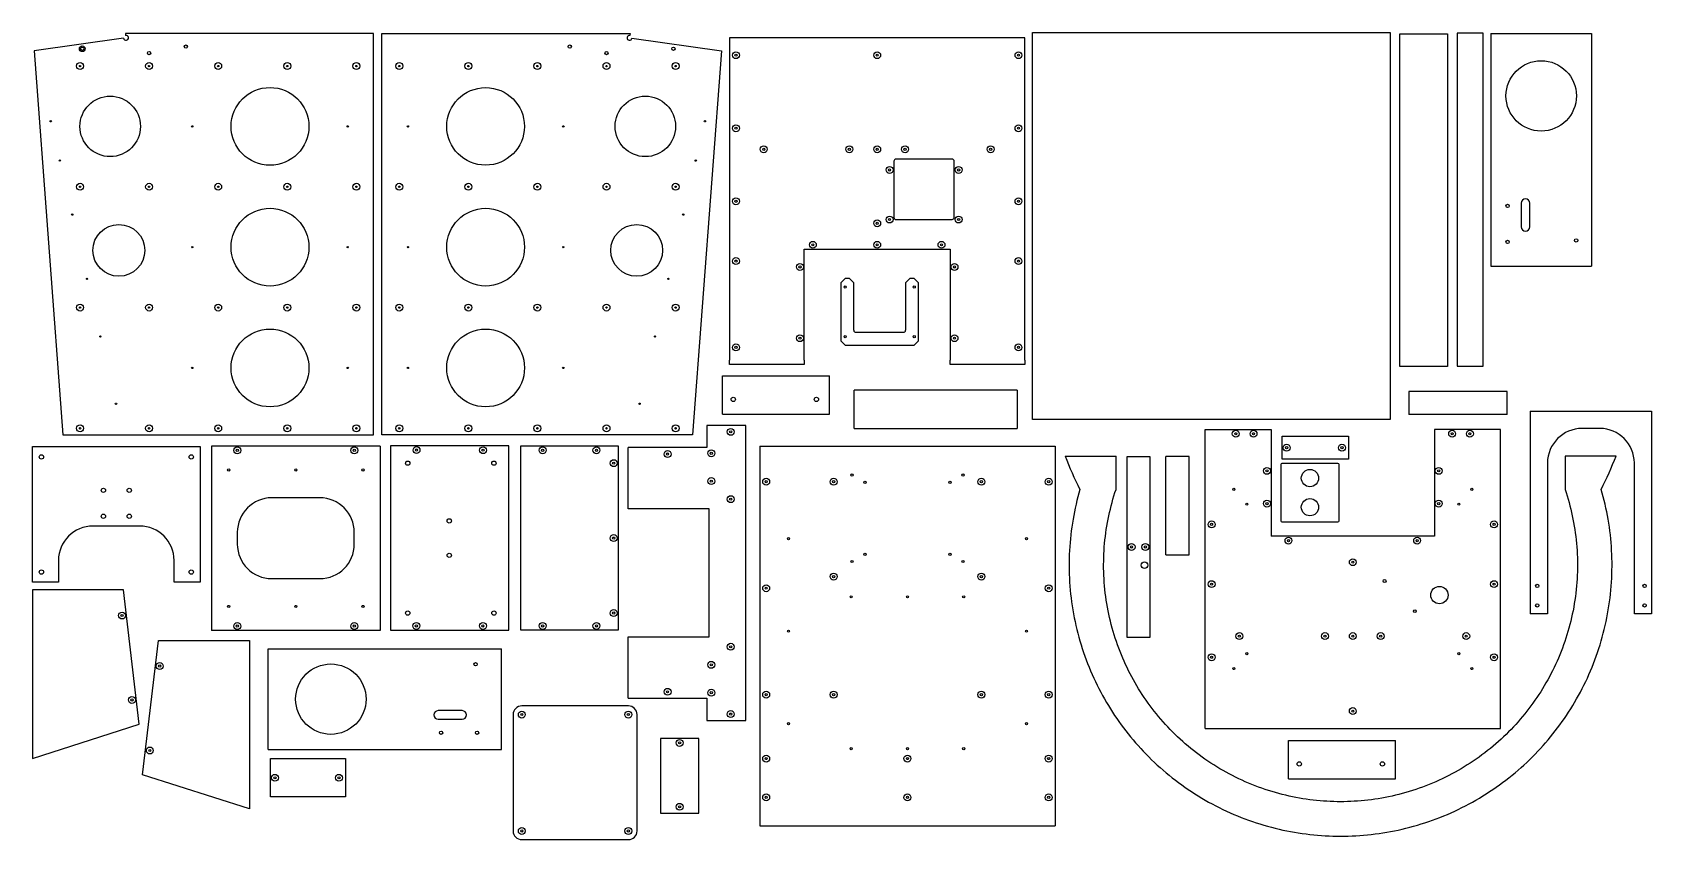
# Model space of a CAD drawing. Header units: millimetres. Extents: x 14 to 2396, y 7 to 1195.
import ezdxf

# ---------------------------------------------------------------- set-up
doc = ezdxf.new("R2010")
doc.units = ezdxf.units.MM

msp = doc.modelspace()

# ---------------------------------------------------------------- linework, layer by layer
at = {"color": 7, "linetype": 'Continuous', "lineweight": 25}
for p, q in [((150.9, 1193.4), (151.3, 1190.6)), ((516, 1193.4), (150.9, 1193.4)), ((516, 602.8), (516, 1193.4)), ((528.3, 602.8), (528.3, 1193.4)), ((528.3, 1193.4), (893.3, 1193.4)), ((893.3, 1193.4), (892.9, 1190.6)), ((1485.1, 1195.2), (2011.1, 1195.2)), ((1485.1, 625.2), (1485.1, 1195.2)), ((2011.1, 1195.2), (2011.1, 625.2)), ((2025.3, 1193.2), (2095.3, 1193.2)), ((2025.3, 703.2), (2025.3, 1193.2)), ((2095.3, 1193.2), (2095.3, 703.2)), ((2109.8, 1194), (2109.8, 704)), ((2147.8, 1194), (2109.8, 1194)), ((2147.8, 704), (2147.8, 1194)), ((2159.2, 1193.8), (2159.2, 850.9)), ((2159.2, 1193.8), (2307.3, 1193.8)), ((2307.3, 1193.8), (2307.3, 850.9)), ((148.3, 1186.6), (16.7, 1168.1)), ((16.7, 1168.1), (59.1, 602.8)), ((895.9, 1186.6), (1027.6, 1168.1)), ((1027.6, 1168.1), (985.2, 602.8)), ((1473.9, 1187), (1039.3, 1187)), ((1039.3, 1187), (1039.3, 712.5)), ((1473.9, 712.5), (1473.9, 1187)), ((1281.1, 1005.4), (1281.1, 922.9)), ((1366.8, 1008.6), (1284.3, 1008.6)), ((1370, 922.9), (1370, 1005.4)), ((2203.6, 943.7), (2203.6, 908.8)), ((2216.3, 908.8), (2216.3, 943.7)), ((1284.3, 919.7), (1366.8, 919.7)), ((1149.3, 876.1), (1363.9, 876.1)), ((1149.3, 712.5), (1149.3, 876.1)), ((1363.9, 876.1), (1363.9, 712.5)), ((2159.2, 850.9), (2307.3, 850.9)), ((1209.5, 833), (1203.1, 826.7)), ((1203.1, 826.7), (1203.1, 740.9)), ((1215.8, 833), (1209.5, 833)), ((1222.2, 826.7), (1215.8, 833)), ((1222.2, 756.8), (1222.2, 826.7)), ((1304.7, 833), (1298.4, 826.7)), ((1298.4, 826.7), (1298.4, 756.8)), ((1311.1, 833), (1304.7, 833)), ((1317.4, 826.7), (1311.1, 833)), ((1317.4, 740.9), (1317.4, 826.7)), ((1203.1, 740.9), (1209.5, 734.6)), ((1295.2, 753.6), (1225.4, 753.6)), ((1311.1, 734.6), (1317.4, 740.9)), ((1209.5, 734.6), (1311.1, 734.6)), ((1039.3, 706.1), (1039.3, 712.5)), ((1149.3, 706.1), (1039.3, 706.1)), ((1149.3, 712.5), (1149.3, 706.1)), ((1363.9, 706.1), (1363.9, 712.5)), ((1473.9, 706.1), (1363.9, 706.1)), ((1473.9, 712.5), (1473.9, 706.1)), ((2095.3, 703.2), (2025.3, 703.2)), ((2109.8, 704), (2147.8, 704)), ((1029.1, 689.4), (1186.4, 689.4)), ((1029.1, 633.1), (1029.1, 689.4)), ((1186.4, 633.1), (1186.4, 689.4)), ((1222.6, 612), (1222.6, 668.3)), ((1462.6, 668.3), (1222.6, 668.3)), ((1462.6, 668.3), (1462.6, 612)), ((2038.5, 666.7), (2038.5, 632.7)), ((2183.1, 666.7), (2038.5, 666.7)), ((2183.1, 632.7), (2183.1, 666.7)), ((1029.1, 633.1), (1186.4, 633.1)), ((2011.1, 625.2), (1485.1, 625.2)), ((2183.1, 632.7), (2038.5, 632.7)), ((2217, 637.5), (2395.6, 637.5)), ((2217, 637.5), (2217, 339)), ((2395.6, 637.5), (2395.6, 339)), ((59.1, 602.8), (516, 602.8)), ((985.2, 602.8), (528.3, 602.8)), ((1006.2, 616.7), (1006.2, 583.9)), ((1063.5, 616.7), (1006.2, 616.7)), ((1063.5, 182.1), (1063.5, 616.7)), ((1222.6, 612), (1462.6, 612)), ((1738.8, 170.6), (1738.8, 610.6)), ((1738.8, 610.6), (1836.1, 610.6)), ((1836.1, 610.6), (1836.1, 453.3)), ((1852.4, 566.8), (1852.4, 600.8)), ((1852.4, 600.8), (1949.7, 600.8)), ((1949.7, 600.8), (1949.7, 566.8)), ((2076.1, 610.6), (2076.1, 453.3)), ((2173.4, 610.6), (2076.1, 610.6)), ((2173.4, 170.6), (2173.4, 610.6)), ((2319.4, 612.1), (2293.2, 612.1)), ((14.4, 385.9), (14.4, 585.7)), ((14.4, 585.7), (260.7, 585.7)), ((260.7, 585.7), (260.7, 385.9)), ((277.4, 586.2), (277.4, 314.9)), ((525.7, 586.2), (277.4, 586.2)), ((525.7, 586.2), (525.7, 314.9)), ((714.8, 586.4), (540.8, 586.4)), ((540.8, 586.4), (540.8, 315)), ((714.8, 315), (714.8, 586.4)), ((732.7, 315), (732.7, 586.4)), ((732.7, 586.4), (875.5, 586.4)), ((875.5, 586.4), (875.5, 315)), ((890.3, 493.6), (890.3, 583.9)), ((1006.2, 583.9), (890.3, 583.9)), ((1083.8, 586), (1083.8, 27.2)), ((1083.8, 586), (1518.4, 586)), ((1518.4, 586), (1518.4, 27.2)), ((1533, 571.5), (1607.9, 571.5)), ((1607.9, 522.4), (1607.9, 571.5)), ((1623.9, 570.3), (1623.9, 304.9)), ((1657.9, 570.3), (1623.9, 570.3)), ((1657.9, 304.9), (1657.9, 570.3)), ((1715.2, 570.8), (1681.2, 570.8)), ((1681.2, 426.2), (1681.2, 570.8)), ((1715.2, 426.2), (1715.2, 570.8)), ((1850.2, 558.9), (1850.2, 476.3)), ((1934.3, 560.5), (1851.8, 560.5)), ((1949.7, 566.8), (1852.4, 566.8)), ((1935.9, 476.3), (1935.9, 558.9)), ((2242.4, 561.3), (2242.4, 339)), ((2268.3, 571.5), (2268.3, 522.4)), ((2343.3, 571.5), (2268.3, 571.5)), ((2370.2, 339), (2370.2, 561.3)), ((436.8, 510), (366.3, 510)), ((1009.4, 493.6), (890.3, 493.6)), ((1009.4, 305.1), (1009.4, 493.6)), ((171.8, 468.5), (103.3, 468.5)), ((315.5, 459.2), (315.5, 441.9)), ((487.6, 441.9), (487.6, 459.2)), ((2076.1, 453.3), (1836.1, 453.3)), ((1851.8, 474.7), (1934.3, 474.7)), ((52.5, 417.7), (52.5, 385.9)), ((222.6, 385.9), (222.6, 417.7)), ((1681.2, 426.2), (1715.2, 426.2)), ((52.5, 385.9), (14.4, 385.9)), ((260.7, 385.9), (222.6, 385.9)), ((366.3, 391.1), (436.8, 391.1)), ((14.1, 374.5), (14.1, 126.3)), ((148, 374.5), (14.1, 374.5)), ((171.2, 176.6), (148, 374.5)), ((2242.4, 339), (2217, 339)), ((2395.6, 339), (2370.2, 339)), ((525.7, 314.9), (277.4, 314.9)), ((540.8, 315), (714.8, 315)), ((875.5, 315), (732.7, 315)), ((176.2, 102.1), (199.4, 300.1)), ((199.4, 300.1), (333.3, 300.1)), ((333.3, 300.1), (333.3, 51.9)), ((361.1, 139.5), (361.1, 287.6)), ((361.1, 287.6), (704, 287.6)), ((704, 139.5), (704, 287.6)), ((890.3, 305.1), (1009.4, 305.1)), ((890.3, 214.8), (890.3, 305.1)), ((1623.9, 304.9), (1657.9, 304.9)), ((890.3, 214.8), (1006.2, 214.8)), ((1006.2, 214.8), (1006.2, 182.1)), ((646, 196.7), (611.1, 196.7)), ((721.2, 190.9), (721.2, 19.5)), ((890.7, 203.6), (733.9, 203.6)), ((903.4, 19.5), (903.4, 190.9)), ((14.1, 126.3), (171.2, 176.6)), ((611.1, 184), (646, 184)), ((1006.2, 182.1), (1063.5, 182.1)), ((1738.8, 170.6), (2173.4, 170.6)), ((994.1, 155.6), (937.8, 155.6)), ((937.8, 155.6), (937.8, 45.6)), ((994.1, 45.6), (994.1, 155.6)), ((1861.5, 152.7), (2018.8, 152.7)), ((1861.5, 96.4), (1861.5, 152.7)), ((2018.8, 96.4), (2018.8, 152.7)), ((361.1, 139.5), (704, 139.5)), ((364.5, 69.7), (364.5, 126)), ((364.5, 126), (474.5, 126)), ((474.5, 126), (474.5, 69.7)), ((333.3, 51.9), (176.2, 102.1)), ((1861.5, 96.4), (2018.8, 96.4)), ((474.5, 69.7), (364.5, 69.7)), ((937.8, 45.6), (994.1, 45.6)), ((1083.8, 27.2), (1518.4, 27.2)), ((733.9, 6.8), (890.7, 6.8))]:
    msp.add_line(p, q, dxfattribs=at)
for centre, radius in [((87.5, 1171.1), 4.22), ((87.5, 1171.1), 2.46), ((185.8, 1164.7), 2.41), ((239.8, 1174.3), 2.41), ((804.5, 1174.3), 2.41), ((858.5, 1164.7), 2.41), ((956.8, 1171.1), 2.46), ((84.2, 1145.7), 5.08), ((84.2, 1145.7), 0.992), ((185.8, 1145.7), 5.08), ((185.8, 1145.7), 0.992), ((287.4, 1145.7), 5.08), ((287.4, 1145.7), 0.992), ((389, 1145.7), 5.08), ((389, 1145.7), 0.992), ((490.6, 1145.7), 5.08), ((490.6, 1145.7), 0.992), ((553.7, 1145.7), 5.08), ((553.7, 1145.7), 0.992), ((655.3, 1145.7), 5.08), ((655.3, 1145.7), 0.992), ((756.9, 1145.7), 5.08), ((756.9, 1145.7), 0.992), ((858.5, 1145.7), 5.08), ((858.5, 1145.7), 0.992), ((960.1, 1145.7), 5.08), ((960.1, 1145.7), 0.992), ((1048.9, 1161.6), 5.08), ((1048.9, 1161.6), 1.59), ((1256.6, 1161.6), 5.08), ((1256.6, 1161.6), 1.59), ((1464.4, 1161.6), 5.08), ((1464.4, 1161.6), 1.59), ((2233.2, 1101.7), 51.8), ((128.6, 1056.8), 44.5), ((363.6, 1056.8), 57.2), ((680.7, 1056.8), 57.1), ((915.6, 1056.8), 44.5), ((41.1, 1064.4), 0.992), ((249.3, 1056.8), 0.992), ((477.9, 1056.8), 0.992), ((566.4, 1056.8), 0.992), ((795, 1056.8), 0.992), ((1003.2, 1064.4), 0.992), ((1048.9, 1054.1), 5.08), ((1048.9, 1054.1), 1.59), ((1464.4, 1054.1), 5.08), ((1464.4, 1054.1), 1.59), ((1089.8, 1023.1), 5.08), ((1089.8, 1023.1), 1.59), ((1215.7, 1023.1), 5.08), ((1215.7, 1023.1), 1.59), ((1256.6, 1023.1), 5.08), ((1256.6, 1023.1), 1.59), ((1297.6, 1023.1), 5.08), ((1297.6, 1023.1), 1.59), ((1423.4, 1023.1), 5.08), ((1423.4, 1023.1), 1.59), ((54.5, 1006.4), 0.992), ((989.8, 1006.4), 0.992), ((1274.8, 992.7), 5.08), ((1274.8, 992.7), 1.59), ((1376.4, 992.7), 5.08), ((1376.4, 992.7), 1.59), ((84.2, 967.9), 5.08), ((84.2, 967.9), 0.992), ((185.8, 967.9), 5.08), ((185.8, 967.9), 0.992), ((287.4, 967.9), 5.08), ((287.4, 967.9), 0.992), ((389, 967.9), 5.08), ((389, 967.9), 0.992), ((490.6, 967.9), 5.08), ((490.6, 967.9), 0.992), ((553.7, 967.9), 5.08), ((553.7, 967.9), 0.992), ((655.3, 967.9), 5.08), ((655.3, 967.9), 0.992), ((756.9, 967.9), 5.08), ((756.9, 967.9), 0.992), ((858.5, 967.9), 5.08), ((858.5, 967.9), 0.992), ((960.1, 967.9), 5.08), ((960.1, 967.9), 0.992), ((363.6, 879), 57.2), ((680.7, 879), 57.2), ((1048.9, 946.6), 5.08), ((1048.9, 946.6), 1.59), ((1464.4, 946.6), 5.08), ((1464.4, 946.6), 1.59), ((2183.8, 939.8), 2.46), ((72.8, 926.9), 0.992), ((141.3, 874.3), 38.1), ((902.9, 874.3), 38.1), ((971.4, 926.9), 0.992), ((1256.6, 914.2), 5.08), ((1256.6, 914.2), 1.59), ((1274.8, 919.7), 5.08), ((1274.8, 919.7), 1.59), ((1376.4, 919.7), 5.08), ((1376.4, 919.7), 1.59), ((1162, 882.5), 5.08), ((1162, 882.5), 1.59), ((1256.6, 882.5), 5.08), ((1256.6, 882.5), 1.59), ((1351.2, 882.5), 5.08), ((1351.2, 882.5), 1.59), ((2183.8, 886.7), 2.46), ((2284.6, 889), 2.46), ((249.3, 879), 0.992), ((477.9, 879), 0.992), ((566.4, 879), 0.992), ((795, 879), 0.992), ((1048.9, 858.5), 5.08), ((1048.9, 858.5), 1.59), ((1464.4, 858.5), 5.08), ((1464.4, 858.5), 1.59), ((1143, 849.9), 5.08), ((1143, 849.9), 1.59), ((1370.3, 849.9), 5.08), ((1370.3, 849.9), 1.59), ((94.6, 832.4), 0.992), ((949.6, 832.4), 0.992), ((1209.5, 820.3), 1.59), ((1311.1, 820.3), 1.59), ((84.2, 790.1), 5.08), ((84.2, 790.1), 0.992), ((185.8, 790.1), 5.08), ((185.8, 790.1), 0.992), ((287.4, 790.1), 5.08), ((287.4, 790.1), 0.992), ((389, 790.1), 5.08), ((389, 790.1), 0.992), ((490.6, 790.1), 5.08), ((490.6, 790.1), 0.992), ((553.7, 790.1), 5.08), ((553.7, 790.1), 0.992), ((655.3, 790.1), 5.08), ((655.3, 790.1), 0.992), ((756.9, 790.1), 5.08), ((756.9, 790.1), 0.992), ((858.5, 790.1), 5.08), ((858.5, 790.1), 0.992), ((960.1, 790.1), 5.08), ((960.1, 790.1), 0.992), ((114.2, 747.5), 0.992), ((363.6, 701.2), 57.2), ((680.7, 701.2), 57.2), ((930, 747.5), 0.992), ((1143, 745), 5.08), ((1143, 745), 1.59), ((1209.5, 747.3), 1.59), ((1311.1, 747.3), 1.59), ((1370.3, 745), 5.08), ((1370.3, 745), 1.59), ((1048.9, 731.5), 5.08), ((1048.9, 731.5), 1.59), ((1464.4, 731.5), 5.08), ((1464.4, 731.5), 1.59), ((249.3, 701.2), 0.992), ((477.9, 701.2), 0.992), ((566.4, 701.2), 0.992), ((795, 701.2), 0.992), ((137.1, 648.4), 0.992), ((907.1, 648.4), 0.992), ((1044.9, 654.9), 3.17), ((1167.3, 654.9), 3.17), ((84.2, 612.3), 5.08), ((84.2, 612.3), 0.992), ((185.8, 612.3), 5.08), ((185.8, 612.3), 0.992), ((287.4, 612.3), 5.08), ((287.4, 612.3), 0.992), ((389, 612.3), 5.08), ((389, 612.3), 0.992), ((490.6, 612.3), 5.08), ((490.6, 612.3), 0.992), ((553.7, 612.3), 5.08), ((553.7, 612.3), 0.992), ((655.3, 612.3), 5.08), ((655.3, 612.3), 0.992), ((756.9, 612.3), 5.08), ((756.9, 612.3), 0.992), ((858.5, 612.3), 5.08), ((858.5, 612.3), 0.992), ((960.1, 612.3), 5.08), ((960.1, 612.3), 0.992), ((1041.2, 607.1), 5.08), ((1041.2, 607.1), 1.59), ((1784, 604.3), 5.08), ((1784, 604.3), 1.59), ((1810.1, 604.3), 5.08), ((1810.1, 604.3), 1.59), ((2102.2, 604.3), 5.08), ((2102.2, 604.3), 1.59), ((2128.3, 604.3), 5.08), ((2128.3, 604.3), 1.59), ((27.5, 570.2), 3.18), ((247.7, 570.2), 3.17), ((315.5, 579.9), 5.08), ((315.5, 579.9), 1.59), ((487.6, 579.9), 5.08), ((487.6, 579.9), 1.59), ((579.1, 580.3), 5.08), ((579.1, 580.3), 1.59), ((676.9, 580.1), 5.08), ((676.9, 580.1), 1.59), ((764.5, 580), 5.08), ((764.5, 580), 1.59), ((843.7, 580), 5.08), ((843.7, 580), 1.59), ((948.3, 574.4), 5.08), ((948.3, 574.4), 1.59), ((1012.6, 575.6), 5.08), ((1012.6, 575.6), 1.59), ((1858.8, 583.8), 5.08), ((1858.8, 583.8), 1.59), ((1940.2, 583.8), 5.08), ((1940.2, 583.8), 1.59), ((302.8, 551), 1.59), ((401.5, 551), 1.59), ((500.3, 551), 1.59), ((566.2, 561), 3.17), ((693, 561), 3.17), ((869.1, 561), 5.08), ((869.1, 561), 1.59), ((1829.8, 549.7), 5.08), ((1829.8, 549.7), 1.59), ((1893.1, 539), 12.7), ((2082.5, 549.7), 5.08), ((2082.5, 549.7), 1.59), ((118.5, 521), 3.18), ((156.6, 521), 3.18), ((1012.6, 534.6), 5.08), ((1012.6, 534.6), 1.59), ((1093.3, 533.7), 5.08), ((1093.3, 533.7), 1.59), ((1192.5, 533.7), 5.08), ((1192.5, 533.7), 1.59), ((1219.6, 543.5), 1.59), ((1238.6, 532.9), 1.59), ((1363.6, 532.9), 1.59), ((1382.7, 543.5), 1.59), ((1409.8, 533.7), 5.08), ((1409.8, 533.7), 1.59), ((1508.9, 533.7), 5.08), ((1508.9, 533.7), 1.59), ((1781.1, 522.6), 1.59), ((2131.1, 522.6), 1.59), ((1041.2, 508), 5.08), ((1041.2, 508), 1.59), ((1800.2, 500.6), 1.59), ((1829.8, 501.5), 5.08), ((1829.8, 501.5), 1.59), ((1893.1, 496.2), 12.7), ((2082.5, 501.5), 5.08), ((2082.5, 501.5), 1.59), ((2112.1, 500.6), 1.59), ((118.5, 482.9), 3.18), ((156.6, 482.9), 3.18), ((627.2, 476.1), 3.18), ((869.1, 450.7), 5.08), ((1748.4, 470.9), 5.08), ((1748.4, 470.9), 1.59), ((2163.9, 470.9), 5.08), ((2163.9, 470.9), 1.59), ((869.1, 450.7), 1.59), ((1126.1, 449.8), 1.59), ((1476.1, 449.8), 1.59), ((1630.7, 437.6), 5.08), ((1630.7, 437.6), 1.59), ((1651.1, 437.6), 5.08), ((1651.1, 437.6), 1.59), ((1861.5, 447), 5.08), ((1861.5, 447), 1.59), ((2050.7, 447), 5.08), ((2050.7, 447), 1.59), ((627.2, 425.3), 3.17), ((1219.6, 416.2), 1.59), ((1238.6, 426.8), 1.59), ((1363.6, 426.8), 1.59), ((1382.7, 416.2), 1.59), ((1649.8, 410.9), 4.76), ((1956.1, 415.2), 5.08), ((1956.1, 415.2), 1.59), ((27.5, 400.7), 3.18), ((247.7, 400.7), 3.18), ((1093.3, 376.9), 5.08), ((1192.5, 394), 5.08), ((1192.5, 394), 1.59), ((1409.8, 394), 5.08), ((1409.8, 394), 1.59), ((1508.9, 376.9), 5.08), ((1748.4, 382.9), 5.08), ((1748.4, 382.9), 1.59), ((2002.8, 387.5), 2.15), ((2163.9, 382.9), 5.08), ((2163.9, 382.9), 1.59), ((2227.4, 380.3), 2.46), ((2385.3, 380.3), 2.46), ((1093.3, 376.9), 1.59), ((1218.4, 364.3), 1.59), ((1301.1, 364.3), 1.59), ((1383.9, 364.3), 1.59), ((1508.9, 376.9), 1.59), ((2083.5, 366.8), 12.7), ((146, 336.7), 5.08), ((146, 336.7), 1.59), ((302.8, 350.1), 1.59), ((401.5, 350.1), 1.59), ((500.3, 350.1), 1.59), ((566.2, 340.4), 3.17), ((693, 340.4), 3.18), ((869.1, 340.4), 5.08), ((869.1, 340.4), 1.59), ((2047.3, 343.1), 2.15), ((2227.4, 351.7), 2.46), ((2385.3, 351.7), 2.46), ((315.5, 321.2), 5.08), ((315.5, 321.2), 1.59), ((487.6, 321.2), 5.08), ((487.6, 321.2), 1.59), ((578.9, 321.4), 5.08), ((578.9, 321.4), 1.59), ((676.7, 321.4), 5.08), ((676.7, 321.4), 1.59), ((764.5, 321.4), 5.08), ((764.5, 321.4), 1.59), ((843.7, 321.4), 5.08), ((843.7, 321.4), 1.59), ((1126.1, 313.7), 1.59), ((1476.1, 313.7), 1.59), ((1789.3, 306.4), 5.08), ((1915.2, 306.4), 5.08), ((1956.1, 306.4), 5.08), ((1997.1, 306.4), 5.08), ((2122.9, 306.4), 5.08), ((1041.2, 290.7), 5.08), ((1041.2, 290.7), 1.59), ((1789.3, 306.4), 1.59), ((1915.2, 306.4), 1.59), ((1956.1, 306.4), 1.59), ((1997.1, 306.4), 1.59), ((2122.9, 306.4), 1.59), ((201.4, 262.3), 5.08), ((201.4, 262.3), 1.59), ((453.1, 213.6), 51.8), ((665.9, 264.9), 2.46), ((1012.6, 264.1), 5.08), ((1012.6, 264.1), 1.59), ((1748.4, 275.3), 5.08), ((1748.4, 275.3), 1.59), ((1800.2, 280.6), 1.59), ((2112.1, 280.6), 1.59), ((2163.9, 275.3), 5.08), ((2163.9, 275.3), 1.59), ((1781.1, 258.6), 1.59), ((2131.1, 258.6), 1.59), ((160.6, 212.4), 5.08), ((948.3, 224.4), 5.08), ((948.3, 224.4), 1.59), ((1012.6, 223.1), 5.08), ((1012.6, 223.1), 1.59), ((1093.3, 220.2), 5.08), ((1093.3, 220.2), 1.59), ((1192.5, 220.2), 5.08), ((1192.5, 220.2), 1.59), ((1409.8, 220.2), 5.08), ((1409.8, 220.2), 1.59), ((1508.9, 220.2), 5.08), ((1508.9, 220.2), 1.59), ((160.6, 212.4), 1.59), ((733.9, 190.9), 5.08), ((733.9, 190.9), 1.59), ((890.7, 190.9), 5.08), ((890.7, 190.9), 1.59), ((1041.2, 191.6), 5.08), ((1041.2, 191.6), 1.59), ((1956.1, 196), 5.08), ((1956.1, 196), 1.59), ((1126.1, 177.6), 1.59), ((1476.1, 177.6), 1.59), ((186.8, 138), 5.08), ((615.1, 164.1), 2.46), ((668.1, 164.1), 2.46), ((966, 149.2), 5.08), ((966, 149.2), 1.59), ((186.8, 138), 1.59), ((1093.3, 126.1), 5.08), ((1093.3, 126.1), 1.59), ((1218.4, 140.6), 1.59), ((1301.1, 126.1), 5.08), ((1301.1, 140.6), 1.59), ((1301.1, 126.1), 1.59), ((1383.9, 140.6), 1.59), ((1508.9, 126.1), 5.08), ((1508.9, 126.1), 1.59), ((1877.4, 118.2), 3.18), ((1999.7, 118.2), 3.18), ((370.9, 97.8), 5.08), ((370.9, 97.8), 1.59), ((465, 97.8), 5.08), ((465, 97.8), 1.59), ((1093.3, 69), 5.08), ((1301.1, 69), 5.08), ((1508.9, 69), 5.08), ((966, 55.1), 5.08), ((966, 55.1), 1.59), ((1093.3, 69), 1.59), ((1301.1, 69), 1.59), ((1508.9, 69), 1.59), ((733.9, 19.5), 5.08), ((890.7, 19.5), 5.08), ((733.9, 19.5), 1.59), ((890.7, 19.5), 1.59)]:
    msp.add_circle(centre, radius, dxfattribs=at)
for centre, radius, start, end in [((151.8, 1187.1), 3.56, 188, 98), ((892.4, 1187.1), 3.56, 82, 352), ((1284.3, 1005.4), 3.18, 90, 180), ((1366.8, 1005.4), 3.17, 0, 90), ((2210, 943.7), 6.35, 0, 180), ((1284.3, 922.9), 3.18, 180, 270), ((1366.8, 922.9), 3.17, 270, 0), ((2210, 908.8), 6.35, 180, 0), ((1225.4, 756.8), 3.18, 180, 270), ((1295.2, 756.8), 3.17, 270, 0), ((2293.2, 561.3), 50.8, 90, 180), ((2319.4, 561.3), 50.8, 0, 90), ((1851.8, 558.9), 1.59, 90, 180), ((1934.3, 558.9), 1.59, 360, 90), ((366.3, 459.2), 50.8, 90, 180), ((436.8, 459.2), 50.8, 0, 90), ((1851.8, 476.3), 1.59, 180, 270), ((1934.3, 476.3), 1.59, 270, 0), ((103.3, 417.7), 50.8, 90, 180), ((171.8, 417.7), 50.8, 0, 90), ((366.3, 441.9), 50.8, 180, 270), ((436.8, 441.9), 50.8, 270, 0), ((611.1, 190.3), 6.35, 90, 270), ((646, 190.3), 6.35, 270, 90), ((733.9, 190.9), 12.7, 90, 180), ((890.7, 190.9), 12.7, 0, 90), ((733.9, 19.5), 12.7, 180, 270), ((890.7, 19.5), 12.7, 270, 0)]:
    msp.add_arc(centre, radius, start, end, dxfattribs=at)
for points in [[(1533, 571.5), (1539.5, 554.8), (1546.7, 538.4), (1554.7, 522.4)], [(2321.5, 522.4), (2329.5, 538.4), (2336.7, 554.8), (2343.3, 571.5)]]:
    msp.add_open_spline(points, degree=3, dxfattribs=at)
for points in [[(1554.7, 522.4), (1550.5, 507.9), (1547.1, 493.2), (1544.6, 478.4), (1542, 463.2), (1540.3, 448), (1539.4, 432.6), (1538.6, 417.1), (1538.7, 401.5), (1539.6, 385.9), (1540.6, 370.3), (1542.5, 354.7), (1545.4, 339.3), (1548.2, 323.8), (1551.9, 308.6), (1556.5, 293.6), (1561.1, 278.7), (1566.6, 264.1), (1572.8, 249.9), (1579.1, 235.8), (1586.1, 222.1), (1593.8, 208.9), (1601.5, 195.9), (1609.8, 183.4), (1618.9, 171.3), (1627.9, 159.3), (1637.6, 147.8), (1648, 136.8), (1658.5, 125.6), (1669.7, 115.1), (1681.5, 105.2), (1693.4, 95.2), (1705.9, 85.9), (1718.9, 77.4), (1732, 68.7), (1745.6, 60.9), (1759.7, 53.9), (1773.7, 46.9), (1788.1, 40.7), (1802.9, 35.4), (1817.6, 30.1), (1832.5, 25.7), (1847.7, 22.2), (1862.6, 18.7), (1877.8, 16.1), (1893.1, 14.4), (1908, 12.7), (1923, 11.8), (1938.1, 11.8)], [(1938.1, 62.6), (1924.7, 62.6), (1911.3, 63.4), (1897.9, 64.9), (1884.3, 66.5), (1870.8, 68.9), (1857.4, 72.1), (1843.9, 75.3), (1830.6, 79.3), (1817.5, 84.1), (1804.4, 89), (1791.5, 94.6), (1779.1, 101), (1766.6, 107.4), (1754.5, 114.6), (1742.9, 122.4), (1731.4, 130.2), (1720.4, 138.7), (1709.8, 147.8), (1699.5, 156.8), (1689.7, 166.4), (1680.4, 176.5), (1671.4, 186.5), (1662.9, 196.9), (1655.1, 207.8), (1647.2, 218.7), (1640.1, 230), (1633.5, 241.8), (1626.9, 253.8), (1620.9, 266.1), (1615.7, 278.8), (1610.4, 291.7), (1605.9, 304.9), (1602.2, 318.3), (1598.5, 331.8), (1595.6, 345.5), (1593.5, 359.4), (1591.4, 373.3), (1590.2, 387.2), (1589.8, 401.2), (1589.4, 415.1), (1589.8, 429), (1591.1, 442.9), (1592.4, 456.6), (1594.4, 470.1), (1597.3, 483.6), (1600.1, 496.7), (1603.6, 509.6), (1607.9, 522.4)], [(1938.1, 11.8), (1953.2, 11.8), (1968.2, 12.7), (1983.2, 14.4), (1998.5, 16.1), (2013.6, 18.7), (2028.6, 22.2), (2043.7, 25.7), (2058.7, 30.1), (2073.3, 35.4), (2088.1, 40.7), (2102.5, 46.9), (2116.6, 53.9), (2130.6, 60.9), (2144.2, 68.7), (2157.3, 77.4), (2170.3, 85.9), (2182.8, 95.2), (2194.8, 105.2), (2206.5, 115.1), (2217.7, 125.6), (2228.3, 136.8), (2238.6, 147.8), (2248.3, 159.3), (2257.4, 171.3), (2266.4, 183.4), (2274.8, 195.9), (2282.4, 208.9), (2290.2, 222.1), (2297.2, 235.8), (2303.4, 249.9), (2309.7, 264.1), (2315.1, 278.7), (2319.7, 293.6), (2324.3, 308.6), (2328, 323.8), (2330.9, 339.3), (2333.7, 354.7), (2335.6, 370.3), (2336.6, 385.9), (2337.6, 401.5), (2337.6, 417.1), (2336.8, 432.6), (2336, 448), (2334.2, 463.2), (2331.7, 478.4), (2329.1, 493.2), (2325.7, 507.9), (2321.5, 522.4)], [(2268.3, 522.4), (2272.6, 509.6), (2276.1, 496.7), (2278.9, 483.6), (2281.8, 470.1), (2283.9, 456.6), (2285.1, 442.9), (2286.4, 429), (2286.8, 415.1), (2286.4, 401.2), (2286, 387.2), (2284.8, 373.3), (2282.7, 359.4), (2280.6, 345.5), (2277.7, 331.8), (2274, 318.3), (2270.3, 304.9), (2265.8, 291.7), (2260.5, 278.8), (2255.3, 266.1), (2249.4, 253.8), (2242.7, 241.8), (2236.2, 230), (2229, 218.7), (2221.1, 207.8), (2213.3, 196.9), (2204.9, 186.5), (2195.8, 176.5), (2186.6, 166.4), (2176.8, 156.8), (2166.4, 147.8), (2155.9, 138.7), (2144.8, 130.2), (2133.3, 122.4), (2121.7, 114.6), (2109.6, 107.4), (2097.2, 101), (2084.7, 94.6), (2071.9, 89), (2058.7, 84.1), (2045.6, 79.3), (2032.3, 75.3), (2018.8, 72.1), (2005.4, 68.9), (1991.9, 66.5), (1978.3, 64.9), (1964.9, 63.4), (1951.6, 62.6), (1938.1, 62.6)]]:
    msp.add_open_spline(points, degree=3, knots=[0, 0, 0, 0, 0.0625, 0.0625, 0.0625, 0.125, 0.125, 0.125, 0.1875, 0.1875, 0.1875, 0.25, 0.25, 0.25, 0.3125, 0.3125, 0.3125, 0.375, 0.375, 0.375, 0.4375, 0.4375, 0.4375, 0.5, 0.5, 0.5, 0.5625, 0.5625, 0.5625, 0.625, 0.625, 0.625, 0.6875, 0.6875, 0.6875, 0.75, 0.75, 0.75, 0.8125, 0.8125, 0.8125, 0.875, 0.875, 0.875, 0.9375, 0.9375, 0.9375, 1, 1, 1, 1], dxfattribs=at)

doc.saveas('drawing.dxf')
